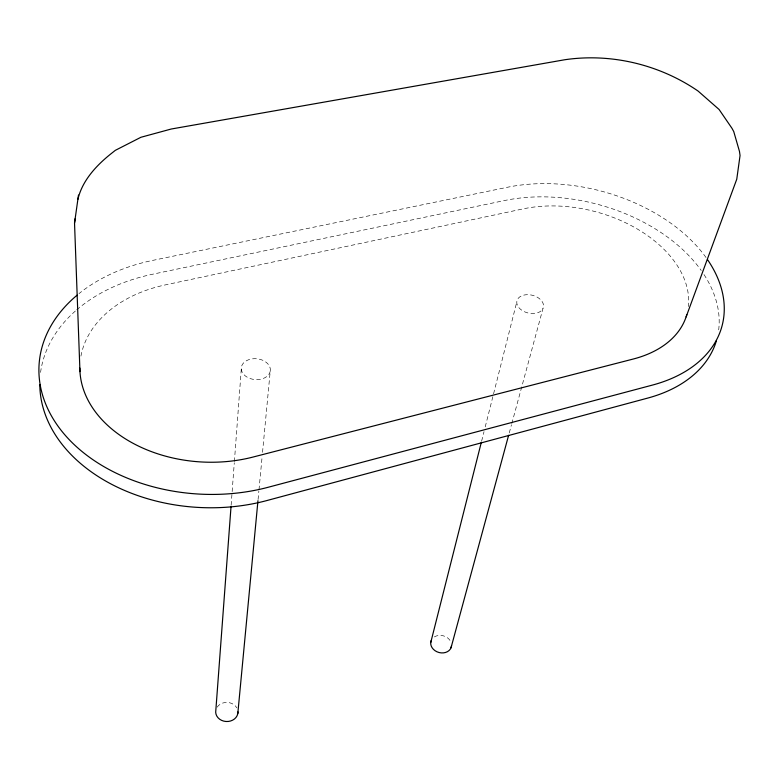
<?xml version="1.0" encoding="UTF-8"?>
<svg xmlns="http://www.w3.org/2000/svg" width="779" height="779" viewBox="0 0 779 779"><rect width="100%" height="100%" fill="white"/><g stroke="black" fill="none" stroke-linecap="round" stroke-linejoin="round"><path stroke-width="0.58" stroke-dasharray="3.9 2.92" d="M231.129 505.22L234.294 462.745M234.391 461.538L241.451 366.89M258.073 499.495L258.871 491.033M258.988 489.825L262.075 457.166M262.533 452.336L270.206 371.301A14.567 10.429 5.4 0 0 250.41 359.207A14.567 10.429 5.4 0 0 246.816 376.968A14.567 10.429 5.4 0 0 270.206 371.301M481.646 441.041L484.032 431.615M485.22 426.902L516.779 301.979M509.252 432.939L511.482 424.721M511.803 423.552L542.992 308.455A13.613 9.124 13.8 0 0 527.071 294.686A13.613 9.124 13.8 0 0 520.421 309.195A13.613 9.124 13.8 0 0 542.992 308.455M40.566 372.42A164.622 118.885 3.5 0 1 75.816 310.636M76.722 309.847A164.622 118.885 3.5 0 1 152.762 274.189L504.441 200.554A150.152 99.42 14.8 0 1 701.236 270.508M704.002 274.578A150.152 99.42 14.8 0 1 718.316 332.448M706.008 257.489A151.457 99.43 14.7 0 0 507.489 187.252L152.947 260.342A166.19 119.08 3.6 0 0 79 293.605M80.928 356.149A126.179 90.325 3.6 0 1 165.421 284.88L523.313 208.84A115.01 75.436 14.7 0 1 637.748 229.26A115.01 75.436 14.7 0 1 688.373 306.605M217.127 707.176A11.13 9.552 2 0 1 227.156 702.415A11.13 9.552 2 0 1 236.826 707.877M434.331 636.93A10.555 8.618 15.8 0 1 450.496 641.156"/><path stroke-width="1.17" d="M231.042 506.428L215.832 710.292A11.13 9.552 2 0 0 225.998 721.49A11.13 9.552 2 0 0 237.946 711.899M237.809 713.554L257.956 500.702M79.964 371.641L74.531 223.086L75.144 218.675M77.9 199.336C82.389 179.939 97.424 164.291 112.789 152.363L115.331 150.337L140.931 137.27L171.224 129.022L564.746 59.749C611.087 52.923 659.521 64.55 698.081 91.055L719.085 109.479L731.968 128.301L733.74 131.554L739.475 151.408L740.05 155.527L736.759 179.209L685.724 317.988A115.01 75.436 14.7 0 1 633.317 359.012L252.961 457.069A126.179 90.325 3.6 0 1 79.857 368.068M74.531 223.086L78.494 195.052M430.738 642.558L481.344 442.219M451.002 647.865L508.619 435.295M39.797 384.534A164.622 118.885 3.5 0 0 266.954 500.527L647.719 398.088A150.152 99.42 14.8 0 0 716.456 340.589M77.131 295.144A166.19 119.08 3.6 0 0 71.269 441.761A166.19 119.08 3.6 0 0 268.307 487.235L652.422 385.089A151.457 99.43 14.7 0 0 707.439 259.514M686.796 314.667A115.01 75.436 14.7 0 1 686.104 316.897M451.538 645.684A10.555 8.618 15.8 0 1 439.035 652.52A10.555 8.618 15.8 0 1 431.293 640.377"/></g></svg>
